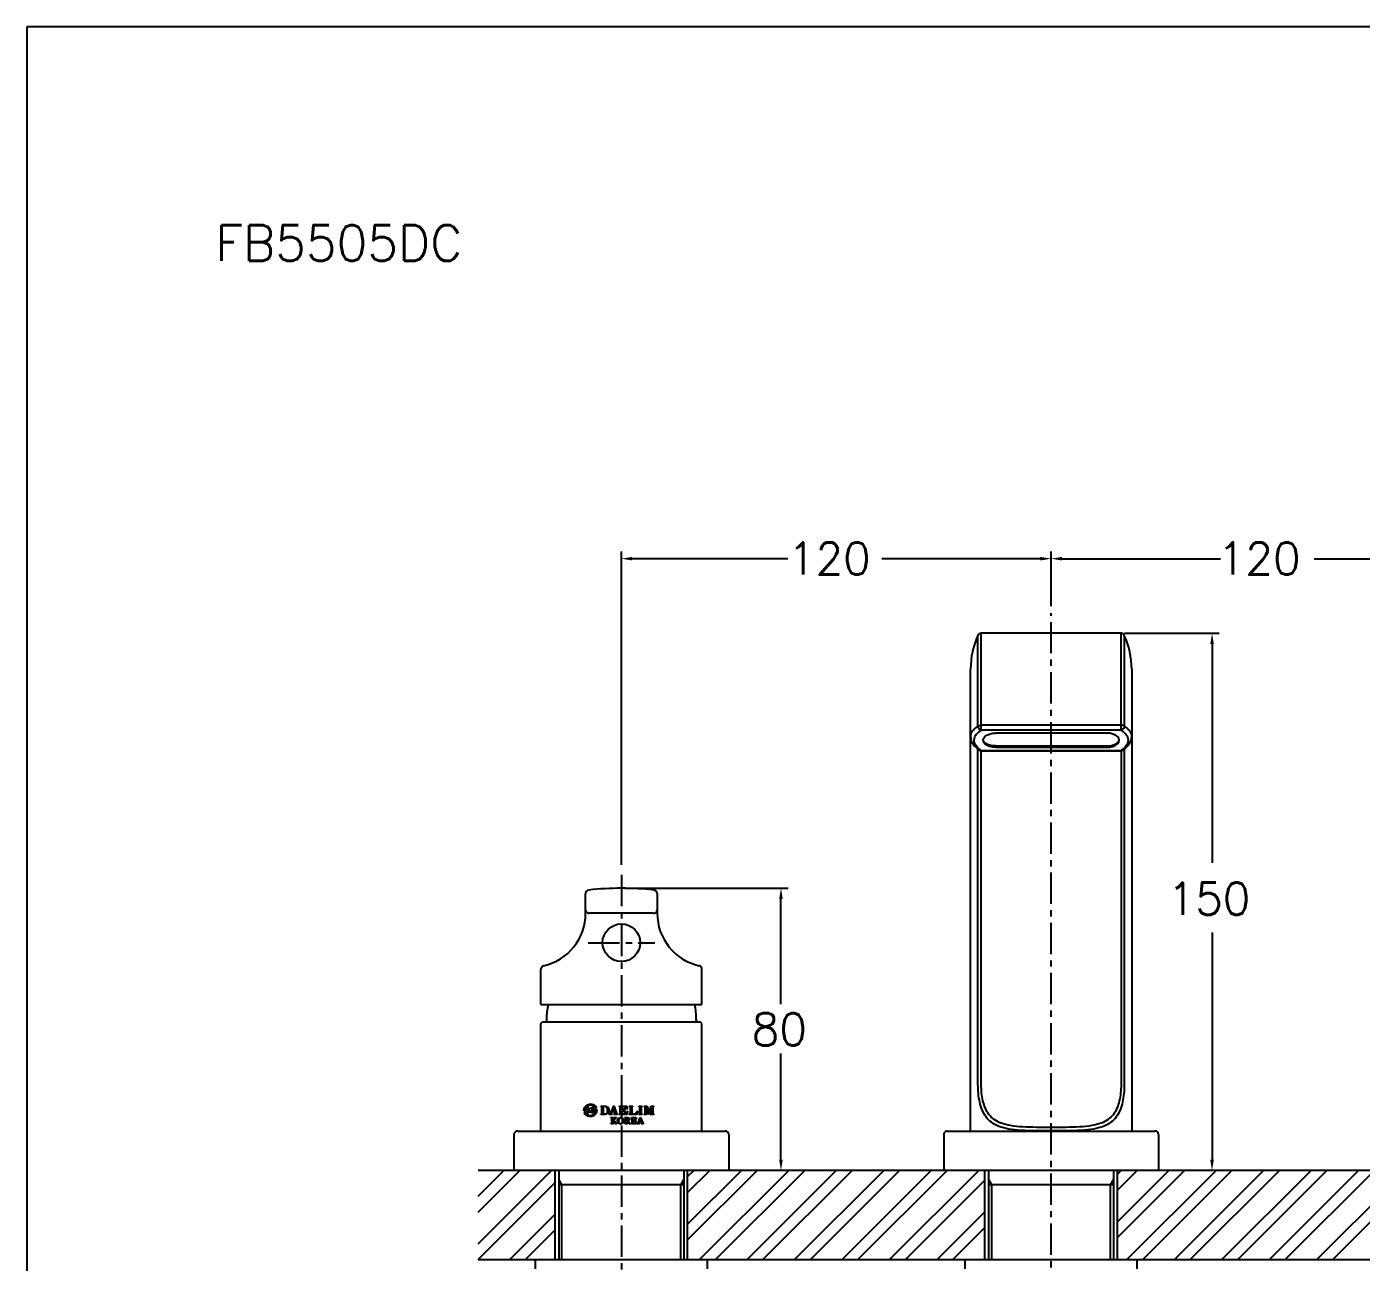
# Model space of a CAD drawing. Extents: x 50 to 890, y 50 to 1238.
# Drawn here: x 50 to 422.7, y 892.9 to 1238 of the extents above; entities that cross this region are included whole.
import ezdxf

# ---------------------------------------------------------------- set-up
doc = ezdxf.new("R2010")
doc.units = 0
doc.header["$LTSCALE"] = 7
doc.header["$MEASUREMENT"] = 0
doc.linetypes.add('CENTER', pattern=[2, 1.25, -0.25, 0.25, -0.25])
doc.layers.get('0').update_dxf_attribs({"color": 2, "linetype": 'CONTINUOUS'})
for name, color, linetype in [('CL', 1, 'CENTER'), ('D', 2, 'CONTINUOUS'), ('DWG', 7, 'CONTINUOUS'), ('TEXT', 5, 'CONTINUOUS')]:
    doc.layers.add(name, color=color, linetype=linetype)
doc.styles.add('GHS', font='ROMANS', dxfattribs={"bigfont": 'GHS'})

# ---------------------------------------------------------------- blocks, each defined once
blk = doc.blocks.new('BORDER')
for p, q in [((1, 1), (0, 1)), ((0, 1), (0, 0))]:
    blk.add_line(p, q)

msp = doc.modelspace()

# ---------------------------------------------------------------- linework, layer by layer
at = {"color": 9, "linetype": 'Continuous'}
for p, q in [((315.64, 1042.67), (315.64, 1068)), ((316.55, 1041.56), (316.55, 1068.58)), ((355.6, 1041.56), (355.6, 1068.58)), ((356.51, 1068), (356.51, 1042.67)), ((355.6, 1042.9), (316.55, 1042.9)), ((355.6, 1041.56), (316.55, 1041.56)), ((315.64, 942.58), (315.64, 1036.21)), ((356.51, 1036.21), (356.51, 942.58)), ((316.55, 942.58), (316.55, 1035.84)), ((316.55, 1035.84), (355.6, 1035.84)), ((355.6, 1035.84), (355.6, 942.58))]:
    msp.add_line(p, q, dxfattribs=at)
at = {"color": 7, "linetype": 'Continuous'}
for p, q in [((355.6, 1068.58), (316.55, 1068.58)), ((313.57, 929.58), (313.57, 1058.58)), ((358.57, 1058.58), (358.57, 929.58)), ((351.57, 1040.72), (320.57, 1040.72)), ((320.57, 1037.12), (351.57, 1037.12)), ((320.57, 1036.74), (351.57, 1036.74)), ((315.98, 1035.97), (315.98, 1035.97)), ((316.55, 1035.79), (355.6, 1035.79)), ((356.17, 1035.97), (356.17, 1035.97)), ((206.07, 990.38), (206.07, 995.88)), ((226.07, 995.88), (226.07, 990.38)), ((225.07, 990.38), (207.07, 990.38)), ((193.57, 964.88), (193.57, 974.76)), ((238.57, 964.88), (238.57, 974.76)), ((193.57, 964.88), (238.57, 964.88)), ((193.57, 959.58), (194.07, 960.08)), ((193.57, 929.58), (193.57, 959.58)), ((194.07, 960.08), (238.07, 960.08)), ((195.17, 960.78), (195.17, 960.38)), ((236.97, 960.78), (236.97, 960.38)), ((238.57, 959.58), (238.07, 960.08)), ((238.57, 929.58), (238.57, 959.58)), ((186.07, 928.58), (186.07, 918.88)), ((187.07, 929.58), (245.07, 929.58)), ((246.07, 928.58), (246.07, 918.88)), ((306.07, 928.58), (306.07, 918.88)), ((307.07, 929.58), (365.07, 929.58)), ((366.07, 928.58), (366.07, 918.88)), ((616.07, 918.58), (176.07, 918.58)), ((186.07, 918.88), (186.37, 918.58)), ((197.57, 893.58), (197.57, 918.58)), ((198.57, 918.58), (198.57, 893.58)), ((233.57, 893.58), (233.57, 918.58)), ((234.57, 893.58), (234.57, 918.58)), ((246.07, 918.88), (245.77, 918.58)), ((306.07, 918.88), (306.37, 918.58)), ((317.57, 893.58), (317.57, 918.58)), ((318.57, 918.58), (318.57, 893.58)), ((353.57, 893.58), (353.57, 918.58)), ((354.57, 893.58), (354.57, 918.58)), ((366.07, 918.88), (365.77, 918.58)), ((233.57, 914.58), (198.57, 914.58)), ((353.57, 914.58), (318.57, 914.58)), ((616.07, 893.58), (176.07, 893.58)), ((192.07, 891.08), (192.07, 893.58)), ((240.07, 891.08), (240.07, 893.58)), ((312.07, 891.08), (312.07, 893.58)), ((360.07, 891.08), (360.07, 893.58))]:
    msp.add_line(p, q, dxfattribs=at)
msp.add_circle((216.07, 982.18), 5.25, dxfattribs=at)
for centre, radius, start, end in [((336.07, 1058.58), 22.5, 155.2535, 180), ((316.55, 1067.58), 1, 90, 155.2535), ((355.6, 1067.58), 1, 24.7465, 90), ((336.07, 1058.58), 22.5, 0, 24.7465), ((207.07, 995.88), 1, 96.3013, 180), ((216.07, 914.38), 83, 83.6987, 96.3013), ((225.07, 995.88), 1, 0, 83.6987), ((207.07, 991.38), 1, 180, 270), ((225.07, 991.38), 1, 270, 0), ((191.07, 990.38), 15, 282.6356, 0), ((241.07, 990.38), 15, 180, 257.3644), ((216.07, 960.78), 20.9, 168.6848, 180), ((216.07, 960.78), 20.9, 0, 11.3152), ((195.47, 960.38), 0.3, 180, 270), ((236.67, 960.38), 0.3, 270, 0), ((187.07, 928.58), 1, 90, 180), ((245.07, 928.58), 1, 0, 90), ((307.07, 928.58), 1, 90, 180), ((365.07, 928.58), 1, 0, 90)]:
    msp.add_arc(centre, radius, start, end, dxfattribs=at)
at = {"color": 9, "linetype": 'Continuous'}
for points in [[(313.57, 1039.66), (313.58, 1039.75), (313.78, 1040.63), (314.24, 1041.4), (314.88, 1042.08), (315.64, 1042.67)], [(315.73, 1036.49), (315.4, 1036.82), (314.74, 1037.84), (314.58, 1038.79), (314.77, 1039.63), (315.21, 1040.36), (315.82, 1040.99), (316.55, 1041.56)], [(315.64, 1042.67), (315.86, 1042.8), (316.18, 1042.88), (316.55, 1042.9)], [(315.64, 1042.67), (315.7, 1042.29), (315.89, 1041.94), (316.19, 1041.68), (316.55, 1041.56)], [(356.51, 1042.67), (356.29, 1042.79), (355.97, 1042.88), (355.6, 1042.9)], [(356.51, 1042.67), (356.45, 1042.29), (356.25, 1041.94), (355.95, 1041.69), (355.6, 1041.56)], [(355.6, 1041.56), (356.33, 1040.99), (356.93, 1040.35), (357.38, 1039.63), (357.57, 1038.79), (357.4, 1037.84), (356.75, 1036.83), (356.42, 1036.49)], [(356.51, 1042.67), (357.27, 1042.08), (357.9, 1041.4), (358.37, 1040.63), (358.57, 1039.75), (358.57, 1039.66)], [(316.11, 1036.16), (315.73, 1036.49)], [(316.55, 1035.84), (316.11, 1036.16)], [(356.03, 1036.16), (355.6, 1035.84)], [(356.42, 1036.49), (356.03, 1036.16)], [(315.98, 1035.97), (316.02, 1035.94)], [(316.02, 1035.94), (316.22, 1035.86), (316.55, 1035.84)], [(356.13, 1035.94), (355.93, 1035.86), (355.6, 1035.84)], [(356.17, 1035.97), (356.13, 1035.94)], [(336.07, 929.59), (331.77, 929.61), (327.69, 929.74), (324.21, 930.12), (321.46, 930.87), (319.39, 932.01), (317.89, 933.53), (316.84, 935.41), (316.15, 937.6), (315.76, 940.04), (315.64, 942.58)], [(336.07, 930.59), (331.96, 930.61), (328.07, 930.73), (324.74, 931.08), (322.11, 931.77), (320.13, 932.82), (318.7, 934.22), (317.7, 935.96), (317.04, 937.98), (316.67, 940.23), (316.55, 942.58)], [(355.6, 942.58), (355.48, 940.23), (355.11, 937.98), (354.45, 935.95), (353.45, 934.22), (352.01, 932.82), (350.04, 931.77), (347.41, 931.08), (344.08, 930.73), (340.18, 930.61), (336.07, 930.59)], [(356.51, 942.58), (356.38, 940.04), (356, 937.6), (355.31, 935.41), (354.26, 933.53), (352.76, 932.01), (350.69, 930.87), (347.94, 930.12), (344.46, 929.74), (340.38, 929.61), (336.07, 929.59)]]:
    msp.add_spline(points, degree=3, dxfattribs=at)
at = {"color": 7, "linetype": 'Continuous'}
for points in [[(313.58, 1039.65), (313.73, 1038.67), (314.58, 1037.2), (315.98, 1035.97)], [(356.17, 1035.97), (357.58, 1037.21), (358.42, 1038.68), (358.57, 1039.65)], [(316.03, 1035.93), (315.98, 1035.97)], [(316.28, 1035.82), (316.15, 1035.87), (316.03, 1035.93)], [(316.55, 1035.79), (316.28, 1035.82)], [(356.17, 1035.97), (355.93, 1035.84), (355.66, 1035.79), (355.6, 1035.79)], [(194.35, 975.74), (194.06, 975.62), (193.82, 975.42), (193.65, 975.15), (193.58, 974.84), (193.57, 974.76)], [(238.57, 974.76), (238.57, 974.84), (238.5, 975.15), (238.33, 975.42), (238.09, 975.62), (237.79, 975.74)]]:
    msp.add_spline(points, degree=3, dxfattribs=at)
at = {"layer": 'CL'}
for p, q in [((336.07, 824.99), (336.07, 1074.25)), ((216.07, 1001.15), (216.07, 808.43)), ((206.78, 982.18), (225.37, 982.18))]:
    msp.add_line(p, q, dxfattribs=at)
at = {"layer": 'D'}
for p, q in [((216.07, 1003.91), (216.07, 1091.42)), ((262.59, 1089.42), (219.07, 1089.42)), ((333.07, 1089.42), (288.81, 1089.42)), ((336.07, 1076.19), (336.07, 1091.42)), ((336.07, 1076.19), (336.07, 1091.42)), ((339.07, 1089.42), (383.34, 1089.42)), ((409.55, 1089.42), (453.07, 1089.42)), ((356.6, 1068.58), (383, 1068.58)), ((381, 1065.58), (381, 1004.45)), ((217.07, 997.38), (262.63, 997.38)), ((260.63, 965.01), (260.63, 994.38)), ((381, 985.06), (381, 921.58)), ((260.63, 921.58), (260.63, 951.24)), ((205.59, 935.36), (205.84, 936.28)), ((205.84, 936.28), (206.5, 936.94)), ((206.25, 936.2), (206, 935.56)), ((206, 935.56), (206.43, 935.56)), ((206.75, 936.65), (206.25, 936.2)), ((206.43, 935.56), (206.43, 935.18)), ((206.5, 936.94), (207.42, 937.19)), ((206.61, 934.7), (206.61, 936.01)), ((206.61, 936.01), (207.01, 936.01)), ((207.42, 936.81), (206.75, 936.65)), ((207.01, 936.01), (207.01, 935.55)), ((207.01, 935.55), (207.67, 936.01)), ((207.42, 937.19), (208.15, 937.03)), ((207.95, 936.71), (207.42, 936.81)), ((208.3, 936.01), (207.65, 935.53)), ((207.65, 935.53), (208.13, 934.7)), ((207.67, 936.01), (208.3, 936.01)), ((208.39, 936.43), (207.95, 936.71)), ((208.15, 937.03), (208.74, 936.62)), ((208.25, 935.18), (208.25, 935.57)), ((208.25, 935.57), (208.83, 935.57)), ((208.7, 936), (208.39, 936.43)), ((209.13, 936), (208.7, 936)), ((208.74, 936.62), (209.13, 936)), ((208.83, 935.57), (209.07, 935.57)), ((209.07, 935.57), (209.23, 935.57)), ((209.23, 935.57), (209.24, 935.5)), ((209.24, 935.5), (209.24, 935.43)), ((210.28, 936.43), (210.28, 936.54)), ((210.28, 936.54), (211.4, 936.54)), ((210.44, 936.43), (210.28, 936.43)), ((210.53, 936.41), (210.44, 936.43)), ((210.58, 936.34), (210.53, 936.41)), ((210.59, 936.25), (210.58, 936.34)), ((210.59, 934.52), (210.59, 936.25)), ((211.02, 936.33), (211.01, 936.27)), ((211.01, 936.27), (211.01, 934.5)), ((211.07, 936.38), (211.02, 936.33)), ((211.15, 936.41), (211.07, 936.38)), ((211.21, 936.41), (211.15, 936.41)), ((211.26, 936.41), (211.21, 936.41)), ((211.31, 936.41), (211.26, 936.41)), ((211.47, 936.41), (211.31, 936.41)), ((211.4, 936.54), (211.53, 936.53)), ((211.63, 936.39), (211.47, 936.41)), ((211.53, 936.53), (211.67, 936.51)), ((211.77, 936.36), (211.63, 936.39)), ((211.67, 936.51), (211.81, 936.48)), ((211.87, 936.3), (211.77, 936.36)), ((211.81, 936.48), (211.93, 936.43)), ((211.96, 936.23), (211.87, 936.3)), ((211.93, 936.43), (212.05, 936.37)), ((212.03, 936.15), (211.96, 936.23)), ((212.14, 935.92), (212.03, 936.15)), ((212.05, 936.37), (212.16, 936.3)), ((212.19, 935.63), (212.14, 935.92)), ((212.16, 936.3), (212.28, 936.2)), ((212.2, 935.38), (212.19, 935.63)), ((212.28, 936.2), (212.39, 936.07)), ((212.39, 936.07), (212.47, 935.93)), ((212.47, 935.93), (212.54, 935.76)), ((212.54, 935.76), (212.58, 935.58)), ((212.58, 935.58), (212.6, 935.38)), ((213.33, 935.26), (213.47, 935.61)), ((213.74, 935.97), (213.39, 935.07)), ((213.47, 935.61), (213.6, 935.96)), ((213.6, 935.96), (213.73, 936.28)), ((213.73, 936.28), (213.84, 936.57)), ((214.08, 935.07), (213.74, 935.97)), ((213.84, 936.57), (213.93, 936.57)), ((213.93, 936.57), (214.7, 934.59)), ((215.45, 936.42), (215.45, 936.54)), ((215.45, 936.54), (217.53, 936.54)), ((215.62, 936.42), (215.45, 936.42)), ((215.69, 936.4), (215.62, 936.42)), ((215.73, 936.35), (215.69, 936.4)), ((215.75, 936.28), (215.73, 936.35)), ((215.76, 934.55), (215.75, 936.28)), ((216.19, 936.35), (216.17, 936.29)), ((216.17, 936.29), (216.17, 935.59)), ((216.17, 935.59), (216.18, 935.55)), ((216.18, 935.55), (216.22, 935.51)), ((216.23, 936.39), (216.19, 936.35)), ((216.22, 935.51), (216.26, 935.5)), ((216.31, 936.41), (216.23, 936.39)), ((216.26, 935.5), (216.38, 935.5)), ((216.69, 936.41), (216.31, 936.41)), ((216.38, 935.5), (216.6, 935.54)), ((216.6, 935.54), (216.79, 935.69)), ((217.08, 936.33), (216.69, 936.41)), ((216.79, 935.69), (216.87, 935.93)), ((216.87, 935.93), (216.97, 935.93)), ((216.97, 935.93), (216.97, 934.89)), ((217.38, 936.09), (217.08, 936.33)), ((217.56, 935.72), (217.38, 936.09)), ((217.53, 936.54), (217.57, 936.53)), ((217.65, 935.72), (217.56, 935.72)), ((217.57, 936.53), (217.6, 936.51)), ((217.6, 936.51), (217.61, 936.48)), ((217.61, 936.48), (217.65, 935.72)), ((218.28, 936.42), (218.28, 936.54)), ((218.28, 936.54), (219.25, 936.54)), ((218.39, 936.42), (218.28, 936.42)), ((218.48, 936.4), (218.39, 936.42)), ((218.54, 936.33), (218.48, 936.4)), ((218.57, 936.22), (218.54, 936.33)), ((218.57, 934.54), (218.57, 936.22)), ((218.98, 936.24), (218.97, 934.58)), ((218.99, 936.32), (218.98, 936.24)), ((219.04, 936.39), (218.99, 936.32)), ((219.14, 936.42), (219.04, 936.39)), ((219.25, 936.42), (219.14, 936.42)), ((219.25, 936.54), (219.25, 936.42)), ((220.92, 936.42), (220.92, 936.54)), ((220.92, 936.54), (221.84, 936.54)), ((221.04, 936.42), (220.92, 936.42)), ((221.12, 936.4), (221.04, 936.42)), ((221.16, 936.35), (221.12, 936.4)), ((221.18, 936.29), (221.16, 936.35)), ((221.18, 934.54), (221.18, 936.29)), ((221.62, 936.36), (221.6, 936.3)), ((221.6, 936.3), (221.6, 934.51)), ((221.66, 936.41), (221.62, 936.36)), ((221.72, 936.42), (221.66, 936.41)), ((221.84, 936.42), (221.72, 936.42)), ((221.84, 936.54), (221.84, 936.42)), ((222.4, 936.42), (222.4, 936.54)), ((222.4, 936.54), (223.09, 936.54)), ((222.49, 936.43), (222.4, 936.42)), ((222.58, 936.41), (222.49, 936.43)), ((222.67, 936.35), (222.58, 936.41)), ((222.71, 936.22), (222.67, 936.35)), ((222.71, 934.65), (222.71, 936.22)), ((223.6, 934.28), (222.87, 936.3)), ((222.87, 936.3), (222.87, 936.29)), ((222.87, 936.29), (222.87, 934.9)), ((223.09, 936.54), (223.16, 936.52)), ((223.16, 936.52), (223.22, 936.49)), ((223.22, 936.49), (223.26, 936.42)), ((223.26, 936.42), (223.78, 934.97)), ((224.42, 935.96), (223.77, 934.28)), ((223.83, 934.97), (224.02, 935.45)), ((224.02, 935.45), (224.21, 935.93)), ((224.21, 935.93), (224.37, 936.42)), ((224.37, 936.42), (224.4, 936.48)), ((224.4, 936.48), (224.46, 936.52)), ((224.41, 935.94), (224.42, 935.96)), ((224.41, 934.56), (224.41, 935.94)), ((224.46, 936.52), (224.52, 936.54)), ((224.52, 936.54), (225.14, 936.54)), ((224.85, 936.32), (224.83, 936.22)), ((224.83, 936.22), (224.83, 934.56)), ((224.92, 936.39), (224.85, 936.32)), ((225.02, 936.42), (224.92, 936.39)), ((225.14, 936.42), (225.02, 936.42)), ((225.14, 936.54), (225.14, 936.42)), ((205.59, 935.3), (205.59, 935.36)), ((205.59, 935.24), (205.59, 935.3)), ((205.6, 935.18), (205.59, 935.24)), ((205.74, 935.18), (205.6, 935.18)), ((206.09, 934.11), (205.71, 934.73)), ((205.71, 934.73), (206.13, 934.73)), ((205.99, 935.18), (205.74, 935.18)), ((206.43, 935.18), (205.99, 935.18)), ((206.68, 933.69), (206.09, 934.11)), ((206.13, 934.73), (206.44, 934.3)), ((206.44, 934.3), (206.88, 934.02)), ((207.01, 934.7), (206.61, 934.7)), ((207.42, 933.54), (206.68, 933.69)), ((206.88, 934.02), (207.42, 933.91)), ((207.33, 935.3), (207.01, 935.08)), ((207.01, 935.08), (207.01, 934.7)), ((207.68, 934.7), (207.33, 935.3)), ((207.42, 933.91), (208.09, 934.08)), ((208.34, 933.79), (207.42, 933.54)), ((208.13, 934.7), (207.68, 934.7)), ((208.09, 934.08), (208.59, 934.53)), ((208.84, 935.18), (208.25, 935.18)), ((208.99, 934.44), (208.34, 933.79)), ((208.59, 934.53), (208.84, 935.18)), ((209.24, 935.36), (208.99, 934.44)), ((209.24, 935.43), (209.24, 935.36)), ((210.29, 934.24), (210.29, 934.36)), ((210.29, 934.36), (210.43, 934.35)), ((211.33, 934.24), (210.29, 934.24)), ((210.43, 934.35), (210.51, 934.38)), ((210.51, 934.38), (210.57, 934.44)), ((210.57, 934.44), (210.59, 934.52)), ((211.01, 934.5), (211.02, 934.43)), ((211.02, 934.43), (211.05, 934.39)), ((211.05, 934.39), (211.09, 934.36)), ((211.09, 934.36), (211.17, 934.35)), ((211.17, 934.35), (211.28, 934.35)), ((211.28, 934.35), (211.4, 934.36)), ((211.5, 934.24), (211.33, 934.24)), ((211.4, 934.36), (211.55, 934.36)), ((211.68, 934.25), (211.5, 934.24)), ((211.55, 934.36), (211.7, 934.39)), ((211.84, 934.29), (211.68, 934.25)), ((211.7, 934.39), (211.82, 934.42)), ((211.82, 934.42), (211.92, 934.48)), ((211.97, 934.34), (211.84, 934.29)), ((211.92, 934.48), (212, 934.56)), ((212.09, 934.4), (211.97, 934.34)), ((212, 934.56), (212.07, 934.64)), ((212.07, 934.64), (212.16, 934.86)), ((212.21, 934.48), (212.09, 934.4)), ((212.16, 934.86), (212.19, 935.14)), ((212.19, 935.14), (212.2, 935.38)), ((212.32, 934.58), (212.21, 934.48)), ((212.42, 934.71), (212.32, 934.58)), ((212.5, 934.85), (212.42, 934.71)), ((212.56, 935.01), (212.5, 934.85)), ((212.59, 935.19), (212.56, 935.01)), ((212.6, 935.38), (212.59, 935.19)), ((212.67, 934.24), (212.67, 934.36)), ((212.67, 934.36), (212.74, 934.36)), ((213.5, 934.24), (212.67, 934.24)), ((212.74, 934.36), (212.82, 934.38)), ((212.82, 934.38), (212.88, 934.41)), ((212.88, 934.41), (212.97, 934.48)), ((212.97, 934.48), (213.03, 934.54)), ((213.03, 934.54), (213.08, 934.64)), ((213.08, 934.64), (213.2, 934.94)), ((213.15, 933.23), (213.15, 933.32)), ((213.15, 933.32), (213.87, 933.32)), ((213.17, 933.23), (213.15, 933.23)), ((213.2, 933.22), (213.17, 933.23)), ((213.2, 934.94), (213.33, 935.26)), ((213.23, 933.22), (213.2, 933.22)), ((213.36, 934.95), (213.23, 934.61)), ((213.23, 934.61), (213.24, 934.47)), ((213.26, 933.21), (213.23, 933.22)), ((213.24, 934.47), (213.35, 934.39)), ((213.29, 933.2), (213.26, 933.21)), ((213.31, 933.19), (213.29, 933.2)), ((213.33, 933.17), (213.31, 933.19)), ((213.35, 933.16), (213.33, 933.17)), ((213.33, 931.7), (213.35, 931.71)), ((213.35, 934.39), (213.5, 934.36)), ((213.36, 933.14), (213.35, 933.16)), ((213.35, 931.71), (213.36, 931.73)), ((214.12, 934.95), (213.36, 934.95)), ((213.37, 933.12), (213.36, 933.14)), ((213.36, 931.73), (213.37, 931.76)), ((213.38, 933.09), (213.37, 933.12)), ((213.37, 931.76), (213.38, 931.78)), ((213.38, 933.07), (213.38, 933.09)), ((213.38, 931.81), (213.38, 933.07)), ((213.38, 931.78), (213.38, 931.81)), ((213.39, 935.07), (214.08, 935.07)), ((213.5, 934.36), (213.5, 934.24)), ((213.65, 933.13), (213.64, 933.1)), ((213.64, 933.1), (213.64, 933.08)), ((213.64, 933.08), (213.64, 932.48)), ((213.64, 932.48), (213.66, 932.48)), ((213.64, 932.43), (213.64, 931.82)), ((213.67, 932.43), (213.64, 932.43)), ((213.64, 931.82), (213.64, 931.8)), ((213.64, 931.8), (213.65, 931.77)), ((213.67, 933.17), (213.65, 933.15)), ((213.65, 933.15), (213.65, 933.13)), ((213.65, 931.77), (213.66, 931.75)), ((213.66, 932.48), (213.74, 932.54)), ((213.66, 931.75), (213.67, 931.73)), ((213.69, 933.19), (213.67, 933.17)), ((213.8, 932.29), (213.67, 932.43)), ((213.67, 931.73), (213.69, 931.71)), ((213.71, 933.2), (213.69, 933.19)), ((213.69, 931.71), (213.71, 931.7)), ((213.73, 933.21), (213.71, 933.2)), ((213.76, 933.21), (213.73, 933.21)), ((213.74, 932.54), (213.81, 932.6)), ((213.79, 933.22), (213.76, 933.21)), ((213.82, 933.23), (213.79, 933.22)), ((213.92, 932.15), (213.8, 932.29)), ((213.81, 932.6), (213.88, 932.67)), ((213.85, 933.23), (213.82, 933.23)), ((213.87, 933.23), (213.85, 933.23)), ((213.87, 933.32), (213.87, 933.23)), ((213.88, 932.67), (213.95, 932.74)), ((214, 932.64), (213.91, 932.55)), ((213.91, 932.55), (214.03, 932.42)), ((214.03, 932.01), (213.92, 932.15)), ((213.95, 932.74), (214.02, 932.81)), ((213.97, 934.24), (213.97, 934.35)), ((213.97, 934.35), (214.18, 934.35)), ((214.98, 934.24), (213.97, 934.24)), ((214.09, 932.73), (214, 932.64)), ((214.02, 932.81), (214.08, 932.87)), ((214.03, 932.42), (214.13, 932.3)), ((214.15, 931.87), (214.03, 932.01)), ((214.08, 933.32), (214.73, 933.32)), ((214.08, 933.23), (214.08, 933.32)), ((214.09, 933.23), (214.08, 933.23)), ((214.08, 932.87), (214.13, 932.94)), ((214.11, 933.23), (214.09, 933.23)), ((214.18, 932.83), (214.09, 932.73)), ((214.13, 933.23), (214.11, 933.23)), ((214.27, 934.52), (214.12, 934.95)), ((214.15, 933.23), (214.13, 933.23)), ((214.13, 932.94), (214.18, 933)), ((214.13, 932.3), (214.22, 932.19)), ((214.17, 933.22), (214.15, 933.23)), ((214.25, 931.72), (214.15, 931.87)), ((214.19, 933.22), (214.17, 933.22)), ((214.18, 934.35), (214.24, 934.38)), ((214.18, 933), (214.22, 933.05)), ((214.27, 932.93), (214.18, 932.83)), ((214.21, 933.21), (214.19, 933.22)), ((214.22, 933.21), (214.21, 933.21)), ((214.24, 933.2), (214.22, 933.21)), ((214.22, 933.05), (214.24, 933.09)), ((214.22, 932.19), (214.3, 932.09)), ((214.24, 934.38), (214.28, 934.44)), ((214.25, 933.19), (214.24, 933.2)), ((214.24, 933.09), (214.26, 933.13)), ((214.26, 933.18), (214.25, 933.19)), ((214.35, 931.58), (214.25, 931.72)), ((214.26, 933.17), (214.26, 933.18)), ((214.26, 933.13), (214.26, 933.17)), ((214.28, 934.44), (214.27, 934.52)), ((214.36, 933.03), (214.27, 932.93)), ((214.3, 932.09), (214.39, 931.98)), ((214.45, 933.13), (214.36, 933.03)), ((214.39, 931.98), (214.48, 931.86)), ((214.47, 933.15), (214.45, 933.13)), ((214.49, 933.17), (214.47, 933.15)), ((214.48, 931.86), (214.52, 931.82)), ((214.52, 933.18), (214.49, 933.17)), ((214.55, 933.2), (214.52, 933.18)), ((214.52, 931.82), (214.55, 931.79)), ((214.58, 933.21), (214.55, 933.2)), ((214.55, 931.79), (214.59, 931.76)), ((214.61, 933.21), (214.58, 933.21)), ((214.59, 931.76), (214.62, 931.73)), ((214.63, 933.22), (214.61, 933.21)), ((214.62, 931.73), (214.65, 931.71)), ((214.64, 933.22), (214.63, 933.22)), ((214.66, 933.22), (214.64, 933.22)), ((214.65, 931.71), (214.68, 931.7)), ((214.67, 933.22), (214.66, 933.22)), ((214.68, 933.23), (214.67, 933.22)), ((214.69, 933.23), (214.68, 933.23)), ((214.7, 933.23), (214.69, 933.23)), ((214.7, 934.59), (214.75, 934.46)), ((214.71, 933.23), (214.7, 933.23)), ((214.72, 933.23), (214.71, 933.23)), ((214.73, 933.23), (214.72, 933.23)), ((214.73, 933.32), (214.73, 933.23)), ((214.73, 933.23), (214.73, 933.23)), ((214.73, 933.23), (214.73, 933.23)), ((214.75, 934.46), (214.83, 934.38)), ((214.83, 934.38), (214.98, 934.36)), ((214.98, 934.36), (214.98, 934.24)), ((214.99, 932.45), (215, 932.58)), ((215, 932.32), (214.99, 932.45)), ((215, 932.58), (215.02, 932.71)), ((215.02, 932.2), (215, 932.32)), ((215.02, 932.71), (215.06, 932.82)), ((215.05, 932.08), (215.02, 932.2)), ((215.1, 931.97), (215.05, 932.08)), ((215.06, 932.82), (215.11, 932.93)), ((215.16, 931.88), (215.1, 931.97)), ((215.11, 932.93), (215.17, 933.03)), ((215.23, 931.79), (215.16, 931.88)), ((215.17, 933.03), (215.24, 933.11)), ((215.31, 931.72), (215.23, 931.79)), ((215.24, 933.11), (215.32, 933.19)), ((215.3, 932.65), (215.29, 932.55)), ((215.29, 932.55), (215.29, 932.45)), ((215.29, 932.45), (215.29, 932.33)), ((215.29, 932.33), (215.3, 932.23)), ((215.32, 932.75), (215.3, 932.65)), ((215.3, 932.23), (215.32, 932.13)), ((215.39, 931.65), (215.31, 931.72)), ((215.32, 933.19), (215.41, 933.25)), ((215.34, 932.84), (215.32, 932.75)), ((215.32, 932.13), (215.34, 932.04)), ((215.37, 932.93), (215.34, 932.84)), ((215.34, 932.04), (215.38, 931.95)), ((215.41, 933), (215.37, 932.93)), ((215.38, 931.95), (215.42, 931.87)), ((215.41, 933.25), (215.51, 933.3)), ((215.46, 933.07), (215.41, 933)), ((215.42, 931.87), (215.47, 931.81)), ((215.45, 934.36), (215.6, 934.37)), ((215.45, 934.24), (215.45, 934.36)), ((216.18, 934.24), (215.45, 934.24)), ((215.51, 933.13), (215.46, 933.07)), ((215.47, 931.81), (215.52, 931.75)), ((215.51, 933.3), (215.61, 933.33)), ((215.58, 933.18), (215.51, 933.13)), ((215.52, 931.75), (215.59, 931.7)), ((215.65, 933.22), (215.58, 933.18)), ((215.6, 934.37), (215.71, 934.42)), ((215.61, 933.33), (215.72, 933.35)), ((215.73, 933.24), (215.65, 933.22)), ((215.71, 934.42), (215.76, 934.55)), ((215.72, 933.35), (215.83, 933.36)), ((215.83, 933.25), (215.73, 933.24)), ((215.83, 933.36), (215.94, 933.35)), ((215.91, 933.24), (215.83, 933.25)), ((215.99, 933.22), (215.91, 933.24)), ((215.94, 933.35), (216.05, 933.33)), ((216.06, 933.19), (215.99, 933.22)), ((216.05, 933.33), (216.15, 933.3)), ((216.12, 933.15), (216.06, 933.19)), ((216.06, 931.71), (216.13, 931.75)), ((216.18, 933.09), (216.12, 933.15)), ((216.13, 931.75), (216.19, 931.81)), ((216.15, 933.3), (216.25, 933.25)), ((216.18, 935.32), (216.17, 935.28)), ((216.17, 935.28), (216.17, 934.68)), ((216.17, 934.68), (216.17, 934.61)), ((216.17, 934.61), (216.18, 934.56)), ((216.22, 935.35), (216.18, 935.32)), ((216.18, 934.56), (216.18, 934.51)), ((216.18, 934.51), (216.22, 934.44)), ((216.91, 934.24), (216.18, 934.24)), ((216.23, 933.03), (216.18, 933.09)), ((216.19, 931.81), (216.24, 931.88)), ((216.26, 935.37), (216.22, 935.35)), ((216.22, 934.44), (216.28, 934.39)), ((216.27, 932.95), (216.23, 933.03)), ((216.24, 931.88), (216.28, 931.96)), ((216.25, 933.25), (216.34, 933.18)), ((216.38, 935.37), (216.26, 935.37)), ((216.31, 932.87), (216.27, 932.95)), ((216.28, 934.39), (216.36, 934.37)), ((216.28, 931.96), (216.31, 932.04)), ((216.33, 932.77), (216.31, 932.87)), ((216.31, 932.04), (216.34, 932.13)), ((216.35, 932.67), (216.33, 932.77)), ((216.41, 931.78), (216.33, 931.71)), ((216.34, 933.18), (216.42, 933.11)), ((216.34, 932.13), (216.35, 932.23)), ((216.36, 932.56), (216.35, 932.67)), ((216.35, 932.23), (216.36, 932.33)), ((216.36, 934.37), (216.49, 934.37)), ((216.37, 932.45), (216.36, 932.56)), ((216.36, 932.33), (216.37, 932.45)), ((216.62, 935.31), (216.38, 935.37)), ((216.49, 931.87), (216.41, 931.78)), ((216.42, 933.11), (216.49, 933.03)), ((216.49, 934.37), (216.7, 934.37)), ((216.49, 933.03), (216.55, 932.93)), ((216.55, 931.96), (216.49, 931.87)), ((216.55, 932.93), (216.6, 932.82)), ((216.6, 932.07), (216.55, 931.96)), ((216.6, 932.82), (216.64, 932.7)), ((216.64, 932.19), (216.6, 932.07)), ((216.79, 935.14), (216.62, 935.31)), ((216.64, 932.7), (216.66, 932.58)), ((216.66, 932.31), (216.64, 932.19)), ((216.66, 932.58), (216.66, 932.45)), ((216.66, 932.45), (216.66, 932.31)), ((216.7, 934.37), (216.86, 934.37)), ((216.86, 934.89), (216.79, 935.14)), ((216.97, 934.89), (216.86, 934.89)), ((216.86, 934.37), (217.16, 934.47)), ((217.64, 934.24), (216.91, 934.24)), ((217, 933.23), (217, 933.32)), ((217, 933.32), (217.81, 933.32)), ((217.03, 933.23), (217, 933.23)), ((217.06, 933.22), (217.03, 933.23)), ((217.09, 933.22), (217.06, 933.22)), ((217.12, 933.21), (217.09, 933.22)), ((217.15, 933.21), (217.12, 933.21)), ((217.17, 933.2), (217.15, 933.21)), ((217.16, 934.47), (217.48, 934.72)), ((217.19, 933.19), (217.17, 933.2)), ((217.21, 933.17), (217.19, 933.19)), ((217.19, 931.7), (217.21, 931.72)), ((217.23, 933.15), (217.21, 933.17)), ((217.21, 931.72), (217.22, 931.73)), ((217.22, 931.73), (217.23, 931.76)), ((217.23, 933.13), (217.23, 933.15)), ((217.24, 933.1), (217.23, 933.13)), ((217.23, 931.76), (217.24, 931.78)), ((217.24, 933.07), (217.24, 933.1)), ((217.24, 931.81), (217.24, 933.07)), ((217.24, 931.78), (217.24, 931.81)), ((217.48, 934.72), (217.63, 935.11)), ((217.71, 933.22), (217.5, 933.22)), ((217.5, 933.22), (217.5, 932.47)), ((217.5, 932.47), (217.66, 932.47)), ((217.68, 932.37), (217.5, 932.37)), ((217.5, 932.37), (217.5, 931.81)), ((217.5, 931.81), (217.5, 931.79)), ((217.5, 931.79), (217.51, 931.76)), ((217.51, 931.76), (217.51, 931.74)), ((217.51, 931.74), (217.53, 931.72)), ((217.53, 931.72), (217.54, 931.7)), ((217.63, 935.11), (217.75, 935.11)), ((217.67, 934.25), (217.64, 934.24)), ((217.66, 932.47), (217.77, 932.48)), ((217.7, 934.28), (217.67, 934.25)), ((217.77, 932.24), (217.68, 932.37)), ((217.71, 934.33), (217.7, 934.28)), ((217.75, 935.11), (217.71, 934.33)), ((217.81, 933.21), (217.71, 933.22)), ((217.77, 932.48), (217.86, 932.52)), ((217.86, 932.12), (217.77, 932.24)), ((217.81, 933.32), (217.88, 933.32)), ((217.9, 933.18), (217.81, 933.21)), ((217.86, 932.52), (217.94, 932.58)), ((217.95, 932), (217.86, 932.12)), ((217.88, 933.32), (217.95, 933.31)), ((217.96, 933.13), (217.9, 933.18)), ((217.99, 932.45), (217.93, 932.43)), ((217.93, 932.43), (218.01, 932.33)), ((217.94, 932.58), (218.01, 932.66)), ((217.95, 933.31), (218.02, 933.3)), ((218.04, 931.87), (217.95, 932)), ((218.02, 933.06), (217.96, 933.13)), ((218.05, 932.48), (217.99, 932.45)), ((218.01, 932.66), (218.04, 932.76)), ((218.01, 932.33), (218.09, 932.23)), ((218.02, 933.3), (218.08, 933.28)), ((218.05, 932.97), (218.02, 933.06)), ((218.04, 932.76), (218.06, 932.88)), ((218.13, 931.73), (218.04, 931.87)), ((218.06, 932.88), (218.05, 932.97)), ((218.1, 932.5), (218.05, 932.48)), ((218.08, 933.28), (218.14, 933.25)), ((218.09, 932.23), (218.15, 932.15)), ((218.15, 932.53), (218.1, 932.5)), ((218.23, 931.58), (218.13, 931.73)), ((218.14, 933.25), (218.19, 933.22)), ((218.2, 932.56), (218.15, 932.53)), ((218.15, 932.15), (218.21, 932.06)), ((218.19, 933.22), (218.24, 933.19)), ((218.24, 932.59), (218.2, 932.56)), ((218.21, 932.06), (218.28, 931.97)), ((218.24, 933.19), (218.28, 933.14)), ((218.27, 932.63), (218.24, 932.59)), ((218.3, 932.68), (218.27, 932.63)), ((218.28, 934.24), (218.28, 934.36)), ((218.28, 934.36), (218.41, 934.35)), ((220.42, 934.24), (218.28, 934.24)), ((218.28, 933.14), (218.31, 933.09)), ((218.28, 931.97), (218.36, 931.86)), ((218.33, 932.73), (218.3, 932.68)), ((218.31, 933.09), (218.34, 933.04)), ((218.35, 932.78), (218.33, 932.73)), ((218.34, 933.04), (218.35, 932.97)), ((218.35, 932.97), (218.36, 932.9)), ((218.36, 932.84), (218.35, 932.78)), ((218.36, 932.9), (218.36, 932.84)), ((218.36, 931.86), (218.39, 931.82)), ((218.39, 931.82), (218.42, 931.78)), ((218.41, 934.35), (218.49, 934.39)), ((218.42, 931.78), (218.46, 931.76)), ((218.46, 931.76), (218.48, 931.73)), ((218.48, 931.73), (218.51, 931.71)), ((218.49, 934.39), (218.55, 934.45)), ((218.51, 931.71), (218.54, 931.7)), ((218.55, 934.45), (218.57, 934.54)), ((218.88, 933.23), (218.88, 933.32)), ((218.88, 933.32), (220.22, 933.32)), ((218.9, 933.23), (218.88, 933.23)), ((218.93, 933.22), (218.9, 933.23)), ((218.96, 933.22), (218.93, 933.22)), ((219, 933.21), (218.96, 933.22)), ((218.97, 934.58), (218.98, 934.49)), ((218.98, 934.49), (219.02, 934.41)), ((219.03, 933.2), (219, 933.21)), ((219.02, 934.41), (219.14, 934.37)), ((219.05, 933.19), (219.03, 933.2)), ((219.08, 933.17), (219.05, 933.19)), ((219.1, 933.16), (219.08, 933.17)), ((219.08, 931.7), (219.1, 931.72)), ((219.11, 933.14), (219.1, 933.16)), ((219.1, 931.72), (219.11, 931.74)), ((219.12, 933.12), (219.11, 933.14)), ((219.11, 931.74), (219.12, 931.76)), ((219.12, 933.09), (219.12, 933.12)), ((219.12, 933.07), (219.12, 933.09)), ((219.12, 931.81), (219.12, 933.07)), ((219.12, 931.78), (219.12, 931.81)), ((219.12, 931.76), (219.12, 931.78)), ((219.14, 934.37), (219.67, 934.37)), ((219.66, 933.22), (219.38, 933.22)), ((219.38, 933.22), (219.38, 932.53)), ((219.38, 932.53), (219.58, 932.53)), ((219.58, 932.43), (219.38, 932.43)), ((219.38, 932.43), (219.38, 931.91)), ((219.38, 931.91), (219.39, 931.86)), ((219.39, 931.86), (219.39, 931.82)), ((219.39, 931.82), (219.4, 931.78)), ((219.4, 931.78), (219.41, 931.75)), ((219.41, 931.75), (219.42, 931.73)), ((219.42, 931.73), (219.44, 931.71)), ((219.44, 931.71), (219.46, 931.7)), ((219.58, 932.53), (219.64, 932.53)), ((219.63, 932.43), (219.58, 932.43)), ((219.67, 932.42), (219.63, 932.43)), ((219.64, 932.53), (219.68, 932.54)), ((219.7, 933.22), (219.66, 933.22)), ((219.67, 934.37), (220.03, 934.5)), ((219.71, 932.41), (219.67, 932.42)), ((219.68, 932.54), (219.72, 932.55)), ((219.74, 933.22), (219.7, 933.22)), ((219.74, 932.4), (219.71, 932.41)), ((219.72, 932.55), (219.75, 932.56)), ((219.78, 933.22), (219.74, 933.22)), ((219.77, 932.38), (219.74, 932.4)), ((219.75, 932.56), (219.77, 932.58)), ((219.77, 932.58), (219.8, 932.61)), ((219.8, 932.35), (219.77, 932.38)), ((219.81, 933.22), (219.78, 933.22)), ((219.8, 932.61), (219.81, 932.63)), ((219.81, 932.33), (219.8, 932.35)), ((219.84, 933.21), (219.81, 933.22)), ((219.81, 932.63), (219.83, 932.66)), ((219.83, 932.3), (219.81, 932.33)), ((219.83, 932.66), (219.84, 932.7)), ((219.84, 932.26), (219.83, 932.3)), ((219.87, 933.21), (219.84, 933.21)), ((219.84, 932.7), (219.85, 932.74)), ((219.85, 932.21), (219.84, 932.26)), ((219.85, 932.74), (219.86, 932.78)), ((219.86, 932.17), (219.85, 932.21)), ((219.86, 932.78), (219.87, 932.81)), ((219.87, 932.13), (219.86, 932.17)), ((219.92, 933.19), (219.87, 933.21)), ((219.87, 932.81), (219.96, 932.81)), ((219.96, 932.13), (219.87, 932.13)), ((219.97, 933.16), (219.92, 933.19)), ((219.96, 932.81), (219.96, 932.13)), ((220.03, 933.1), (219.97, 933.16)), ((220.03, 934.5), (220.32, 934.8)), ((220.07, 933.03), (220.03, 933.1)), ((220.03, 931.71), (220.05, 931.72)), ((220.05, 931.72), (220.07, 931.73)), ((220.11, 932.96), (220.07, 933.03)), ((220.07, 931.73), (220.11, 931.78)), ((220.13, 932.9), (220.11, 932.96)), ((220.11, 931.78), (220.15, 931.84)), ((220.22, 932.9), (220.13, 932.9)), ((220.15, 931.84), (220.19, 931.91)), ((220.19, 931.91), (220.22, 931.99)), ((220.22, 933.32), (220.22, 932.9)), ((220.22, 931.99), (220.25, 932.05)), ((220.25, 932.05), (220.27, 932.09)), ((220.27, 932.09), (220.35, 932.09)), ((220.32, 934.8), (220.45, 935.16)), ((220.35, 932.09), (220.32, 931.58)), ((220.46, 934.25), (220.42, 934.24)), ((220.45, 935.16), (220.55, 935.16)), ((220.49, 934.27), (220.46, 934.25)), ((220.51, 934.32), (220.49, 934.27)), ((220.55, 935.16), (220.51, 934.32)), ((220.64, 931.71), (220.67, 931.73)), ((220.67, 931.73), (220.7, 931.75)), ((220.7, 931.75), (220.72, 931.78)), ((220.72, 931.78), (220.74, 931.81)), ((220.74, 931.81), (220.75, 931.84)), ((220.75, 931.84), (220.77, 931.88)), ((220.77, 931.88), (220.86, 932.11)), ((220.86, 932.11), (220.96, 932.35)), ((220.9, 931.85), (220.89, 931.83)), ((220.89, 931.83), (220.89, 931.81)), ((220.89, 931.81), (220.89, 931.79)), ((220.89, 931.79), (220.89, 931.77)), ((220.89, 931.77), (220.9, 931.74)), ((220.91, 931.88), (220.9, 931.85)), ((220.9, 931.74), (220.92, 931.72)), ((220.92, 931.91), (220.91, 931.88)), ((220.92, 934.24), (220.92, 934.36)), ((220.92, 934.36), (221.05, 934.36)), ((221.84, 934.24), (220.92, 934.24)), ((220.93, 931.95), (220.92, 931.91)), ((220.92, 931.72), (220.96, 931.7)), ((220.94, 931.99), (220.93, 931.95)), ((220.95, 932.03), (220.94, 931.99)), ((220.97, 932.07), (220.95, 932.03)), ((220.96, 932.35), (221.06, 932.62)), ((220.99, 932.12), (220.97, 932.07)), ((221.01, 932.18), (220.99, 932.12)), ((221.62, 932.18), (221.01, 932.18)), ((221.05, 934.36), (221.14, 934.39)), ((221.31, 932.96), (221.05, 932.29)), ((221.05, 932.29), (221.58, 932.29)), ((221.06, 932.62), (221.16, 932.88)), ((221.14, 934.39), (221.17, 934.47)), ((221.16, 932.88), (221.26, 933.12)), ((221.17, 934.47), (221.18, 934.54)), ((221.26, 933.12), (221.34, 933.34)), ((221.58, 932.29), (221.31, 932.96)), ((221.34, 933.34), (221.44, 933.34)), ((221.44, 933.34), (222.02, 931.84)), ((221.6, 934.51), (221.61, 934.43)), ((221.61, 934.43), (221.65, 934.38)), ((221.76, 931.79), (221.62, 932.18)), ((221.65, 934.38), (221.73, 934.36)), ((221.73, 934.36), (221.84, 934.36)), ((221.75, 931.7), (221.77, 931.72)), ((221.77, 931.78), (221.76, 931.79)), ((221.77, 931.77), (221.77, 931.78)), ((221.77, 931.76), (221.77, 931.77)), ((221.77, 931.75), (221.77, 931.76)), ((221.77, 931.74), (221.77, 931.75)), ((221.77, 931.73), (221.77, 931.74)), ((221.77, 931.72), (221.77, 931.73)), ((221.84, 934.36), (221.84, 934.24)), ((222.02, 931.84), (222.03, 931.81)), ((222.03, 931.81), (222.05, 931.78)), ((222.05, 931.78), (222.06, 931.76)), ((222.06, 931.76), (222.08, 931.74)), ((222.08, 931.74), (222.1, 931.72)), ((222.1, 931.72), (222.13, 931.71)), ((222.39, 934.36), (222.55, 934.4)), ((222.39, 934.24), (222.39, 934.36)), ((223.13, 934.24), (222.39, 934.24)), ((222.55, 934.4), (222.66, 934.5)), ((222.66, 934.5), (222.71, 934.65)), ((222.87, 934.9), (222.87, 934.63)), ((222.87, 934.63), (222.91, 934.49)), ((222.91, 934.49), (223.01, 934.39)), ((223.01, 934.39), (223.13, 934.36)), ((223.13, 934.36), (223.13, 934.24)), ((223.77, 934.28), (223.6, 934.28)), ((223.78, 934.97), (223.83, 934.97)), ((224.03, 934.24), (224.03, 934.36)), ((224.03, 934.36), (224.17, 934.35)), ((225.14, 934.24), (224.03, 934.24)), ((224.17, 934.35), (224.29, 934.37)), ((224.29, 934.37), (224.37, 934.44)), ((224.37, 934.44), (224.41, 934.56)), ((224.83, 934.56), (224.85, 934.45)), ((224.85, 934.45), (224.92, 934.38)), ((224.92, 934.38), (225.03, 934.36)), ((225.03, 934.36), (225.14, 934.36)), ((225.14, 934.36), (225.14, 934.24)), ((213.15, 931.66), (213.17, 931.67)), ((213.15, 931.58), (213.15, 931.66)), ((213.87, 931.58), (213.15, 931.58)), ((213.17, 931.67), (213.2, 931.67)), ((213.2, 931.67), (213.23, 931.67)), ((213.23, 931.67), (213.26, 931.67)), ((213.26, 931.67), (213.29, 931.68)), ((213.29, 931.68), (213.31, 931.69)), ((213.31, 931.69), (213.33, 931.7)), ((213.71, 931.7), (213.73, 931.69)), ((213.73, 931.69), (213.75, 931.68)), ((213.75, 931.68), (213.78, 931.68)), ((213.78, 931.68), (213.82, 931.67)), ((213.82, 931.67), (213.85, 931.67)), ((213.85, 931.67), (213.87, 931.66)), ((213.87, 931.66), (213.87, 931.58)), ((214.84, 931.58), (214.35, 931.58)), ((214.68, 931.7), (214.7, 931.69)), ((214.7, 931.69), (214.73, 931.68)), ((214.73, 931.68), (214.76, 931.67)), ((214.76, 931.67), (214.79, 931.67)), ((214.79, 931.67), (214.81, 931.67)), ((214.81, 931.67), (214.84, 931.66)), ((214.84, 931.66), (214.84, 931.58)), ((215.49, 931.6), (215.39, 931.65)), ((215.6, 931.57), (215.49, 931.6)), ((215.59, 931.7), (215.66, 931.67)), ((215.71, 931.54), (215.6, 931.57)), ((215.66, 931.67), (215.74, 931.65)), ((215.83, 931.53), (215.71, 931.54)), ((215.74, 931.65), (215.83, 931.64)), ((215.83, 931.64), (215.91, 931.65)), ((215.94, 931.54), (215.83, 931.53)), ((215.91, 931.65), (215.99, 931.67)), ((216.05, 931.56), (215.94, 931.54)), ((215.99, 931.67), (216.06, 931.71)), ((216.15, 931.6), (216.05, 931.56)), ((216.25, 931.65), (216.15, 931.6)), ((216.33, 931.71), (216.25, 931.65)), ((217, 931.66), (217.03, 931.67)), ((217, 931.58), (217, 931.66)), ((217.74, 931.58), (217, 931.58)), ((217.03, 931.67), (217.06, 931.67)), ((217.06, 931.67), (217.09, 931.67)), ((217.09, 931.67), (217.12, 931.68)), ((217.12, 931.68), (217.15, 931.68)), ((217.15, 931.68), (217.17, 931.69)), ((217.17, 931.69), (217.19, 931.7)), ((217.54, 931.7), (217.57, 931.69)), ((217.57, 931.69), (217.59, 931.68)), ((217.59, 931.68), (217.61, 931.68)), ((217.61, 931.68), (217.65, 931.67)), ((217.65, 931.67), (217.68, 931.67)), ((217.68, 931.67), (217.71, 931.67)), ((217.71, 931.67), (217.74, 931.66)), ((217.74, 931.66), (217.74, 931.58)), ((218.7, 931.58), (218.23, 931.58)), ((218.54, 931.7), (218.56, 931.69)), ((218.56, 931.69), (218.59, 931.68)), ((218.59, 931.68), (218.62, 931.67)), ((218.62, 931.67), (218.65, 931.67)), ((218.65, 931.67), (218.68, 931.67)), ((218.68, 931.67), (218.7, 931.66)), ((218.7, 931.66), (218.7, 931.58)), ((218.88, 931.66), (218.9, 931.67)), ((218.88, 931.58), (218.88, 931.66)), ((220.32, 931.58), (218.88, 931.58)), ((218.9, 931.67), (218.94, 931.67)), ((218.94, 931.67), (218.97, 931.67)), ((218.97, 931.67), (219.01, 931.68)), ((219.01, 931.68), (219.04, 931.69)), ((219.04, 931.69), (219.05, 931.69)), ((219.05, 931.69), (219.08, 931.7)), ((219.46, 931.7), (219.49, 931.69)), ((219.49, 931.69), (219.53, 931.68)), ((219.53, 931.68), (219.57, 931.68)), ((219.57, 931.68), (219.62, 931.68)), ((219.62, 931.68), (219.68, 931.68)), ((219.68, 931.68), (219.71, 931.68)), ((219.71, 931.68), (219.75, 931.68)), ((219.75, 931.68), (219.79, 931.68)), ((219.79, 931.68), (219.83, 931.68)), ((219.83, 931.68), (219.87, 931.68)), ((219.87, 931.68), (219.9, 931.68)), ((219.9, 931.68), (219.93, 931.69)), ((219.93, 931.69), (219.97, 931.69)), ((219.97, 931.69), (220, 931.7)), ((220, 931.7), (220.03, 931.71)), ((220.48, 931.66), (220.51, 931.67)), ((220.48, 931.58), (220.48, 931.66)), ((221.14, 931.58), (220.48, 931.58)), ((220.51, 931.67), (220.53, 931.67)), ((220.53, 931.67), (220.56, 931.68)), ((220.56, 931.68), (220.59, 931.69)), ((220.59, 931.69), (220.62, 931.7)), ((220.62, 931.7), (220.64, 931.71)), ((220.96, 931.7), (221.02, 931.68)), ((221.02, 931.68), (221.08, 931.67)), ((221.08, 931.67), (221.14, 931.66)), ((221.14, 931.66), (221.14, 931.58)), ((221.55, 931.66), (221.61, 931.67)), ((221.55, 931.58), (221.55, 931.66)), ((222.28, 931.58), (221.55, 931.58)), ((221.61, 931.67), (221.67, 931.68)), ((221.67, 931.68), (221.71, 931.69)), ((221.71, 931.69), (221.75, 931.7)), ((222.13, 931.71), (222.15, 931.69)), ((222.15, 931.69), (222.17, 931.68)), ((222.17, 931.68), (222.2, 931.68)), ((222.2, 931.68), (222.23, 931.67)), ((222.23, 931.67), (222.26, 931.67)), ((222.26, 931.67), (222.28, 931.66)), ((222.28, 931.66), (222.28, 931.58)), ((176.07, 911.37), (183.28, 918.58)), ((176.07, 898.11), (196.54, 918.58)), ((176.07, 906.95), (187.7, 918.58)), ((234.57, 916.84), (236.31, 918.58)), ((234.57, 912.42), (240.73, 918.58)), ((234.57, 903.58), (249.57, 918.58)), ((234.57, 899.16), (253.99, 918.58)), ((237.83, 893.58), (262.83, 918.58)), ((242.25, 893.58), (267.25, 918.58)), ((251.08, 893.58), (276.08, 918.58)), ((255.5, 893.58), (280.5, 918.58)), ((264.34, 893.58), (289.34, 918.58)), ((268.76, 893.58), (293.76, 918.58)), ((277.6, 893.58), (302.6, 918.58)), ((282.02, 893.58), (307.02, 918.58)), ((290.86, 893.58), (315.86, 918.58)), ((354.57, 899.84), (373.31, 918.58)), ((354.57, 904.26), (368.89, 918.58)), ((354.57, 913.1), (360.05, 918.58)), ((354.57, 917.52), (355.63, 918.58)), ((357.15, 893.58), (382.15, 918.58)), ((361.57, 893.58), (386.57, 918.58)), ((370.41, 893.58), (395.41, 918.58)), ((374.83, 893.58), (399.83, 918.58)), ((383.67, 893.58), (408.67, 918.58)), ((388.09, 893.58), (413.09, 918.58)), ((396.93, 893.58), (421.93, 918.58)), ((401.35, 893.58), (426.35, 918.58)), ((410.18, 893.58), (435.18, 918.58)), ((176.07, 893.7), (197.57, 915.2)), ((199.47, 914.58), (198.57, 916.14)), ((199.47, 893.58), (199.47, 914.58)), ((232.67, 914.58), (233.57, 916.14)), ((232.67, 893.58), (232.67, 914.58)), ((295.28, 893.58), (317.57, 915.87)), ((319.47, 914.58), (318.57, 916.14)), ((319.47, 893.58), (319.47, 914.58)), ((352.67, 914.58), (353.57, 916.14)), ((352.67, 893.58), (352.67, 914.58)), ((414.6, 893.58), (437.57, 916.55)), ((184.79, 893.58), (197.57, 906.36)), ((304.12, 893.58), (317.57, 907.03)), ((189.21, 893.58), (197.57, 901.94)), ((308.54, 893.58), (317.57, 902.61)), ((317.38, 893.58), (317.57, 893.77))]:
    msp.add_line(p, q, dxfattribs=at)
at = {"layer": 'D', "extrusion": (0, 0, -1)}
msp.add_ellipse((320.57, 1038.92), major_axis=(3.5, 0), ratio=0.513974, start_param=4.712365, end_param=4.712389, dxfattribs=at)
at = {"layer": 'D'}
msp.add_ellipse((351.57, 1038.92), major_axis=(-3.5, 0), ratio=0.513974, start_param=4.712365, end_param=4.712389, dxfattribs=at)
for points in [[(219.07, 1089.92), (219.07, 1088.92), (216.07, 1089.42)], [(333.07, 1089.92), (333.07, 1088.92), (336.07, 1089.42)], [(339.07, 1089.92), (339.07, 1088.92), (336.07, 1089.42)], [(380.5, 1065.58), (381.5, 1065.58), (381, 1068.58)], [(260.13, 994.38), (261.13, 994.38), (260.63, 997.38)], [(260.13, 921.58), (261.13, 921.58), (260.63, 918.58)], [(380.5, 921.58), (381.5, 921.58), (381, 918.58)]]:
    msp.add_solid(points, dxfattribs=at)
at = {"layer": 'DWG', "extrusion": (0, 0, -1)}
for centre, ratio, start_param, end_param in [((320.57, 1038.73), 0.568168, 1.570796, 4.712389), ((320.57, 1038.92), 0.513974, 7.853982, 9.424778)]:
    msp.add_ellipse(centre, major_axis=(3.5, 0), ratio=ratio, start_param=start_param, end_param=end_param, dxfattribs=at)
at = {"layer": 'DWG'}
for centre, ratio, start_param, end_param in [((351.57, 1038.73), 0.568168, 1.570796, 4.712389), ((351.57, 1038.92), 0.513974, 7.853982, 9.424778)]:
    msp.add_ellipse(centre, major_axis=(-3.5, 0), ratio=ratio, start_param=start_param, end_param=end_param, dxfattribs=at)

# ---------------------------------------------------------------- block references
at = {"xscale": 840, "yscale": 594, "zscale": 840}
msp.add_blockref('BORDER', (50, 644), dxfattribs=at)

# ---------------------------------------------------------------- texts
at = {"layer": 'DWG', "style": 'GHS'}
for p in [(262.57, 1084.98), (382.57, 1084.98)]:
    msp.add_text('120', height=9, dxfattribs=at).set_placement(p)
at = {"layer": 'DWG', "char_height": 9, "attachment_point": 5, "style": 'GHS'}
for s, insert in [('150', (380.16, 994.48)), ('80', (260.16, 957.98))]:
    msp.add_mtext(s, dxfattribs=dict(at, insert=insert))
at = {"layer": 'TEXT', "style": 'GHS'}
msp.add_text('FB5505DC', height=10, dxfattribs=at).set_placement((102.68, 1172.58))

doc.saveas('drawing.dxf')
